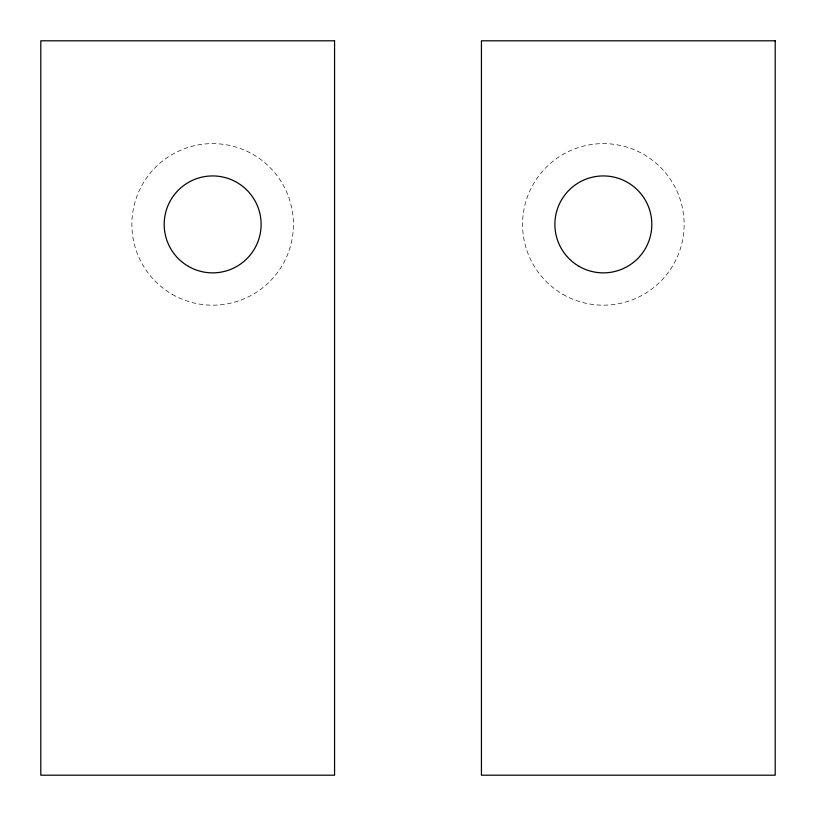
<?xml version="1.0" encoding="UTF-8"?>
<svg xmlns="http://www.w3.org/2000/svg" width="816" height="816" viewBox="0 0 816 816"><rect width="100%" height="100%" fill="white"/><g stroke="black" fill="none" stroke-linecap="round" stroke-linejoin="round"><path stroke-width="0.61" stroke-dasharray="4.08 3.06" d="M172.258 294.362A80.784 80.784 0 0 0 293.434 224.4A80.784 80.784 0 0 0 172.258 154.438A80.784 80.784 0 0 0 172.258 294.362M562.958 294.362A80.784 80.784 0 0 0 684.134 224.4A80.784 80.784 0 0 0 562.958 154.438A80.784 80.784 0 0 0 562.958 294.362"/><path stroke-width="1.22" d="M334.56 40.8L40.8 40.8L40.8 775.2L334.56 775.2L334.56 40.8M775.2 40.8L481.44 40.8L481.44 775.2L775.2 775.2L775.2 40.8M188.414 266.373A48.47 48.47 0 0 0 261.12 224.4A48.47 48.47 0 0 0 188.414 182.427A48.47 48.47 0 0 0 188.414 266.373M579.115 266.373A48.47 48.47 0 0 0 651.821 224.4A48.47 48.47 0 0 0 579.115 182.427A48.47 48.47 0 0 0 579.115 266.373"/></g></svg>
